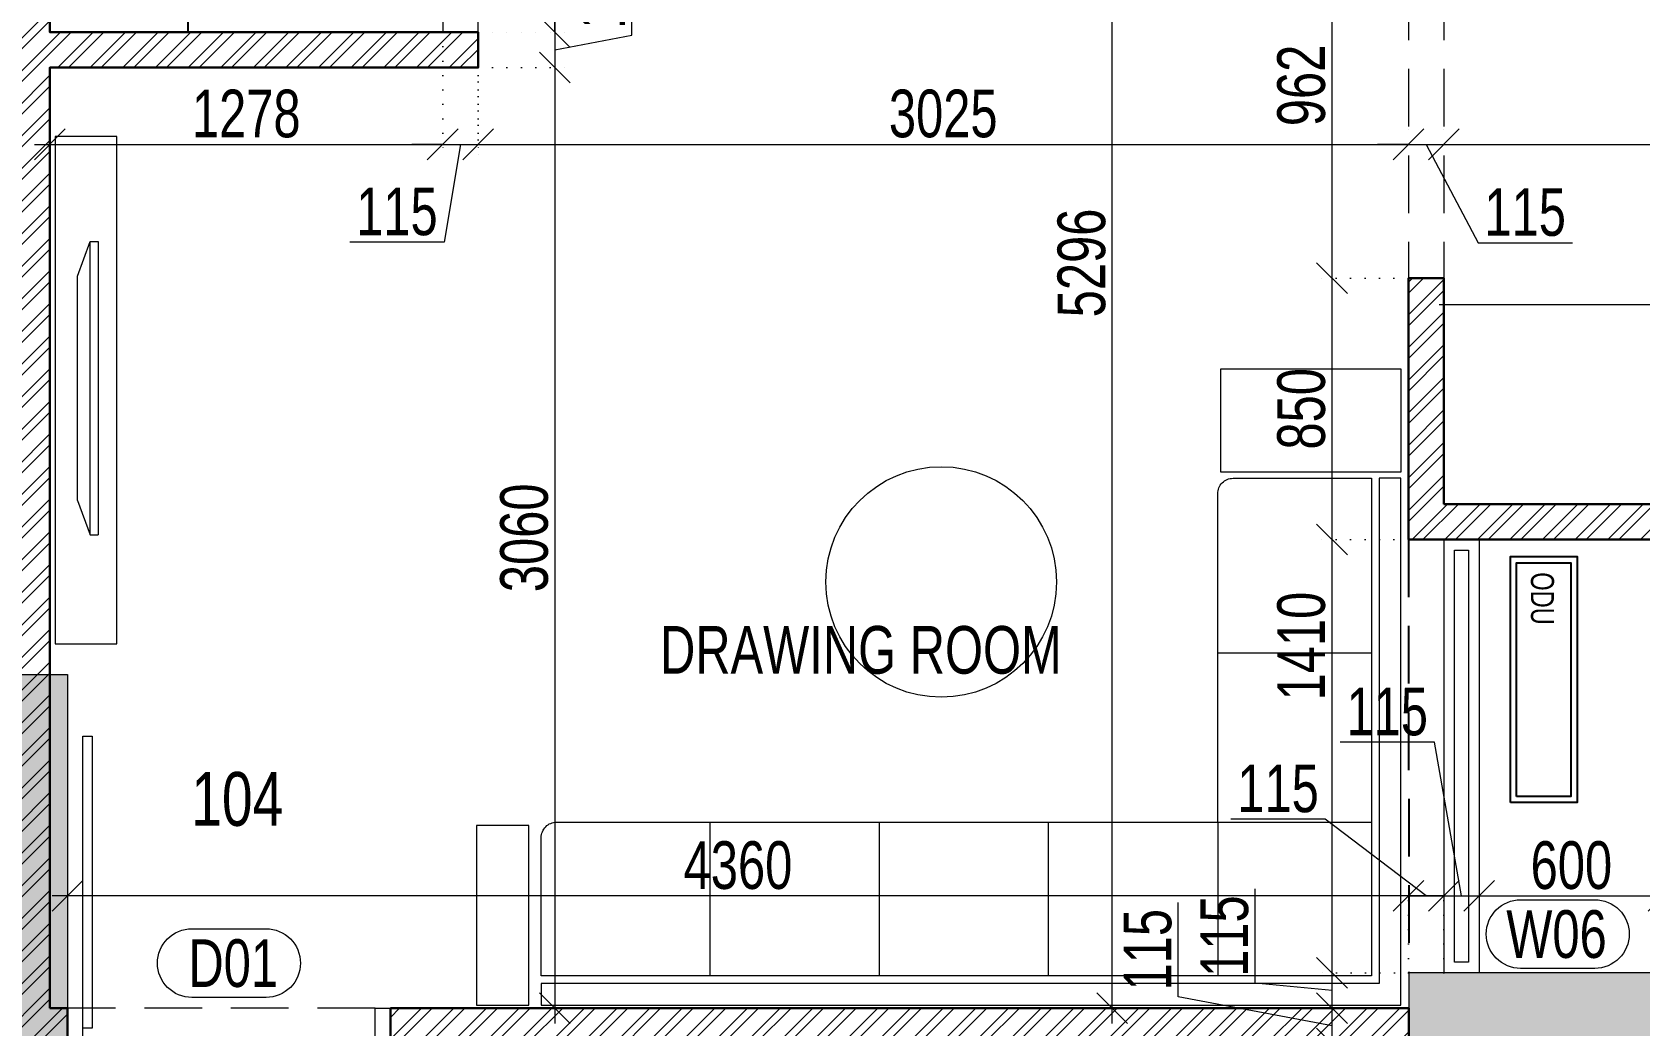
# Model space of a CAD drawing. Header units: inches. Extents: x 785882 to 928568, y 496782 to 576896.
# Drawn here: x 836673 to 841901, y 525198 to 528431 of the extents above; entities that cross this region are included whole.
import ezdxf
from ezdxf.enums import TextEntityAlignment as Align

# ---------------------------------------------------------------- set-up
doc = ezdxf.new("R2010")
doc.units = ezdxf.units.IN
doc.header["$LTSCALE"] = 750
doc.header["$MEASUREMENT"] = 0
doc.linetypes.add('DOT', pattern=[0.25, 0, -0.25])
doc.linetypes.add('HIDDEN', pattern=[0.375, 0.25, -0.125])
for name, color, linetype in [('a-Text-Room-HM', 7, 'Continuous'), ('ELE-02-MSA', 4, 'Continuous'), ('P.FIXTURE', 7, 'Continuous'), ('R.C.C HATCH-MSA', 250, 'Continuous')]:
    doc.layers.add(name, color=color, linetype=linetype)
for name, color, linetype, lineweight in [('COLUMN', 5, 'Continuous', 13), ('DIMENSION WORKING-MSA', 222, 'Continuous', 13), ('DOOR NO-MSA', 4, 'Continuous', 9), ('DOOR-MSA', 50, 'Continuous', 13), ('ELE-01-MSA', 7, 'Continuous', 30), ('FURNITURE-MSA', 251, 'Continuous', 5), ('TEXT DETAIL-MSA', 212, 'Continuous', 13), ('TEXT ROOM NAME-MSA', 210, 'Continuous', 13), ('WALL HATCH-MSA', 251, 'Continuous', 9), ('WALL-MSA', 32, 'Continuous', 30), ('WINDOE NO-MAS', 4, 'Continuous', 9), ('WINDOW-MSA', 50, 'Continuous', 13)]:
    doc.layers.add(name, color=color, linetype=linetype, lineweight=lineweight)
doc.styles.add('AR', font='swisscl.ttf')
doc.styles.add('Arial Narrow', font='swisscl.ttf', dxfattribs={"height": 150})
doc.styles.add('Arial-Reg', font='swisscl.ttf', dxfattribs={"height": 155})
doc.styles.add('Arial-Reg+0.8Sc', font='swisscl.ttf')
doc.styles.add('MtXpl_Swis721_LtCn_B', font='swisscl.ttf')
doc.dimstyles.new('WORKING DIM', dxfattribs={"dimtxt": 155, "dimasz": 100, "dimexe": 50, "dimexo": 0, "dimgap": 20, "dimtad": 1, "dimdec": 0, "dimzin": 0, "dimdsep": 46, "dimtxsty": 'AR', "dimblk": 'OBLIQUE', "dimcen": 0.09, "dimdle": 50, "dimclrd": 256, "dimclre": 250, "dimclrt": 256, "dimadec": 0, "dimazin": 0, "dimtfac": 1, "dimtdec": 0, "dimtofl": 0, "dimtmove": 1, "dimatfit": 0, "dimfxl": 1, "dimtolj": 1, "dimtzin": 0, "dimlwd": -1, "dimlwe": -1, "dimarcsym": 0})

# ---------------------------------------------------------------- blocks, each defined once
blk = doc.blocks.new('BLOCK-G & H TYPICAL COLOUMN')
at = {"layer": 'R.C.C HATCH-MSA'}
h = blk.add_hatch(color=256, dxfattribs=at)
h.dxf.hatch_style = 1
h.paths.add_polyline_path([(172697.62, -104207.75), (172688.57, -104207.75), (172688.57, -104255), (172697.62, -104255)])
h.paths.add_polyline_path([(172327.12, -104207.75), (172336.18, -104207.75), (172336.18, -104255), (172327.12, -104255)])
h.paths.add_polyline_path([(172819.88, -104207.75), (172819.88, -104216.81), (172867.12, -104216.81), (172867.12, -104207.75)])
h.paths.add_polyline_path([(172204.87, -104207.75), (172204.87, -104216.81), (172157.62, -104216.81), (172157.62, -104207.75)])
h.paths.add_polyline_path([(172561.18, -104240.06), (172552.12, -104240.06), (172552.12, -104287.31), (172561.18, -104287.31)])
h.paths.add_polyline_path([(172463.57, -104240.06), (172472.62, -104240.06), (172472.62, -104287.31), (172463.57, -104287.31)])
h.paths.add_polyline_path([(172177.87, -104422.2), (172177.87, -104431.25), (172130.62, -104431.25), (172130.62, -104422.2)])
h.paths.add_polyline_path([(172894.12, -104422.2), (172894.12, -104431.25), (172846.88, -104431.25), (172846.88, -104422.2)])
h.paths.add_polyline_path([(172336.12, -104486.75), (172336.12, -104495.81), (172288.87, -104495.81), (172288.87, -104486.75)])
h.paths.add_polyline_path([(172202.62, -104543.75), (172202.62, -104552.81), (172155.37, -104552.81), (172155.37, -104543.75)])
h.paths.add_polyline_path([(172822.13, -104543.75), (172822.13, -104552.81), (172869.37, -104552.81), (172869.37, -104543.75)])
h.paths.add_polyline_path([(172516.9, -104495.81), (172507.85, -104495.81), (172507.85, -104448.56), (172516.9, -104448.56)])
h.paths.add_polyline_path([(172697.62, -104104.25), (172688.57, -104104.25), (172688.57, -104057.01), (172697.62, -104057.01)])
h.paths.add_polyline_path([(172327.12, -104104.25), (172336.18, -104104.25), (172336.18, -104057.01), (172327.12, -104057.01)])
h.paths.add_polyline_path([(172819.88, -104104.25), (172819.88, -104095.2), (172867.12, -104095.2), (172867.12, -104104.25)])
h.paths.add_polyline_path([(172204.87, -104104.25), (172204.87, -104095.2), (172157.62, -104095.2), (172157.62, -104104.25)])
h.paths.add_polyline_path([(172561.18, -104071.94), (172552.12, -104071.94), (172552.12, -104024.7), (172561.18, -104024.7)])
h.paths.add_polyline_path([(172463.57, -104071.94), (172472.62, -104071.94), (172472.62, -104024.7), (172463.57, -104024.7)])
h.paths.add_polyline_path([(172177.87, -103889.81), (172177.87, -103880.75), (172130.62, -103880.75), (172130.62, -103889.81)])
h.paths.add_polyline_path([(172894.12, -103889.81), (172894.12, -103880.75), (172846.88, -103880.75), (172846.88, -103889.81)])
h.paths.add_polyline_path([(172336.12, -103825.25), (172336.12, -103816.2), (172288.87, -103816.2), (172288.87, -103825.25)])
h.paths.add_polyline_path([(172202.62, -103768.25), (172202.62, -103759.2), (172155.37, -103759.2), (172155.37, -103768.25)])
h.paths.add_polyline_path([(172822.13, -103768.25), (172822.13, -103759.2), (172869.37, -103759.2), (172869.37, -103768.25)])
h.paths.add_polyline_path([(172516.9, -103816.2), (172507.85, -103816.2), (172507.85, -103863.44), (172516.9, -103863.44)])
h.paths.add_polyline_path([(172548.37, -103699.31), (172548.37, -103690.25), (172595.62, -103690.25), (172595.62, -103699.31)])
h.paths.add_polyline_path([(172476.37, -103699.31), (172476.37, -103690.25), (172429.13, -103690.25), (172429.13, -103699.31)])
h.paths.add_polyline_path([(172726.82, -103612.31), (172726.82, -103603.25), (172774.06, -103603.25), (172774.06, -103612.31)])
h.paths.add_polyline_path([(172297.93, -103612.31), (172297.93, -103603.25), (172250.69, -103603.25), (172250.69, -103612.31)])
h.paths.add_polyline_path([(172920.37, -103523.81), (172920.37, -103514.75), (172857.56, -103514.75), (172857.56, -103523.81)])
h.paths.add_polyline_path([(172104.37, -103523.81), (172104.37, -103514.75), (172167.19, -103514.75), (172167.19, -103523.81)])
h.paths.add_polyline_path([(172476.37, -103492.94), (172467.32, -103492.94), (172467.32, -103445.7), (172476.37, -103445.7)])
h.paths.add_polyline_path([(172548.37, -103492.94), (172557.43, -103492.94), (172557.43, -103445.7), (172548.37, -103445.7)])
h.paths.add_polyline_path([(172663.43, -103454.75), (172759.5, -103454.75), (172759.5, -103349.7), (172663.43, -103349.7), (172663.43, -103358.75), (172750.44, -103358.75), (172750.44, -103445.7), (172663.43, -103445.7)])
h.paths.add_polyline_path([(172361.32, -103454.75), (172265.25, -103454.75), (172265.25, -103349.7), (172361.32, -103349.7), (172361.32, -103358.75), (172274.31, -103358.75), (172274.31, -103445.7), (172361.32, -103445.7)])
h.paths.add_polyline_path([(172428.37, -103358.75), (172419.32, -103358.75), (172419.32, -103311.51), (172428.37, -103311.51)])
h.paths.add_polyline_path([(172428.37, -103132.74), (172419.32, -103132.74), (172419.32, -103179.99), (172428.37, -103179.99)])
h.paths.add_polyline_path([(172151.62, -103286.75), (172151.62, -103277.7), (172104.37, -103277.7), (172104.37, -103286.75)])
h.paths.add_polyline_path([(172245.43, -103162.74), (172245.43, -103153.68), (172198.19, -103153.68), (172198.19, -103162.74)])
h.paths.add_polyline_path([(172428.37, -103021.25), (172419.32, -103021.25), (172419.32, -103068.5), (172428.37, -103068.5)])
h.paths.add_polyline_path([(172245.43, -102997.25), (172236.37, -102997.25), (172236.37, -103044.5), (172245.43, -103044.5)])
h.paths.add_polyline_path([(172104.37, -102997.25), (172104.37, -103006.31), (172151.62, -103006.31), (172151.62, -102997.25)])
h.paths.add_polyline_path([(172596.37, -103358.75), (172605.43, -103358.75), (172605.43, -103311.51), (172596.37, -103311.51)])
h.paths.add_polyline_path([(172596.37, -103132.74), (172605.43, -103132.74), (172605.43, -103179.99), (172596.37, -103179.99)])
h.paths.add_polyline_path([(172873.13, -103286.75), (172873.13, -103277.7), (172920.37, -103277.7), (172920.37, -103286.75)])
h.paths.add_polyline_path([(172779.32, -103162.74), (172779.32, -103153.68), (172826.56, -103153.68), (172826.56, -103162.74)])
h.paths.add_polyline_path([(172596.37, -103021.25), (172605.43, -103021.25), (172605.43, -103068.5), (172596.37, -103068.5)])
h.paths.add_polyline_path([(172779.32, -102997.25), (172788.37, -102997.25), (172788.37, -103044.5), (172779.32, -103044.5)])
h.paths.add_polyline_path([(172920.37, -102997.25), (172920.37, -103006.31), (172873.13, -103006.31), (172873.13, -102997.25)])
h.paths.add_polyline_path([(172548.37, -104612.7), (172548.37, -104621.75), (172595.62, -104621.75), (172595.62, -104612.7)])
h.paths.add_polyline_path([(172476.37, -104612.7), (172476.37, -104621.75), (172429.13, -104621.75), (172429.13, -104612.7)])
h.paths.add_polyline_path([(172297.93, -104699.7), (172297.93, -104708.75), (172250.69, -104708.75), (172250.69, -104699.7)])
h.paths.add_polyline_path([(172104.37, -104788.2), (172104.37, -104797.25), (172167.19, -104797.25), (172167.19, -104788.2)])
h.paths.add_polyline_path([(172726.82, -104699.7), (172726.82, -104708.75), (172774.06, -104708.75), (172774.06, -104699.7)])
h.paths.add_polyline_path([(172920.37, -104788.2), (172920.37, -104797.25), (172857.56, -104797.25), (172857.56, -104788.2)])
h.paths.add_polyline_path([(172476.37, -104819.06), (172467.32, -104819.06), (172467.32, -104866.31), (172476.37, -104866.31)])
h.paths.add_polyline_path([(172548.37, -104819.06), (172557.43, -104819.06), (172557.43, -104866.31), (172548.37, -104866.31)])
h.paths.add_polyline_path([(172663.43, -104857.25), (172759.5, -104857.25), (172759.5, -104962.31), (172663.43, -104962.31), (172663.43, -104953.25), (172750.44, -104953.25), (172750.44, -104866.31), (172663.43, -104866.31)])
h.paths.add_polyline_path([(172361.32, -104857.25), (172265.25, -104857.25), (172265.25, -104962.31), (172361.32, -104962.31), (172361.32, -104953.25), (172274.31, -104953.25), (172274.31, -104866.31), (172361.32, -104866.31)])
h.paths.add_polyline_path([(172428.37, -104953.25), (172419.32, -104953.25), (172419.32, -105000.5), (172428.37, -105000.5)])
h.paths.add_polyline_path([(172428.37, -105178.31), (172419.32, -105178.31), (172419.32, -105131.06), (172428.37, -105131.06)])
h.paths.add_polyline_path([(172151.62, -105025.25), (172151.62, -105034.31), (172104.37, -105034.31), (172104.37, -105025.25)])
h.paths.add_polyline_path([(172245.43, -105072.5), (172236.37, -105072.5), (172236.37, -105025.25), (172245.43, -105025.25)])
h.paths.add_polyline_path([(172428.37, -105290.75), (172419.32, -105290.75), (172419.32, -105243.51), (172428.37, -105243.51)])
h.paths.add_polyline_path([(172245.43, -105314.75), (172236.37, -105314.75), (172236.37, -105267.51), (172245.43, -105267.51)])
h.paths.add_polyline_path([(172104.37, -105277.35), (172113.43, -105277.35), (172113.43, -105314.75), (172104.37, -105314.75)])
h.paths.add_polyline_path([(172596.37, -104953.25), (172605.43, -104953.25), (172605.43, -105000.5), (172596.37, -105000.5)])
h.paths.add_polyline_path([(172596.37, -105178.31), (172605.43, -105178.31), (172605.43, -105131.06), (172596.37, -105131.06)])
h.paths.add_polyline_path([(172873.13, -105025.25), (172873.13, -105034.31), (172920.37, -105034.31), (172920.37, -105025.25)])
h.paths.add_polyline_path([(172788.37, -105025.25), (172779.32, -105025.25), (172779.32, -105072.5), (172788.37, -105072.5)])
h.paths.add_polyline_path([(172596.37, -105290.75), (172605.43, -105290.75), (172605.43, -105243.51), (172596.37, -105243.51)])
h.paths.add_polyline_path([(172779.32, -105314.75), (172788.37, -105314.75), (172788.37, -105267.51), (172779.32, -105267.51)])
h.paths.add_polyline_path([(172911.32, -105314.75), (172920.37, -105314.75), (172920.37, -105277.35), (172911.32, -105277.35)])
h.paths.add_polyline_path([(172688.63, -104486.75), (172688.63, -104495.81), (172735.87, -104495.81), (172735.87, -104486.75)])
h.paths.add_polyline_path([(172688.63, -103825.25), (172688.63, -103816.2), (172735.87, -103816.2), (172735.87, -103825.25)])
at = {"layer": 'COLUMN'}
for points in [[(172516.9, -104495.81), (172507.85, -104495.81), (172507.85, -104448.56), (172516.9, -104448.56)], [(172688.63, -104486.75), (172688.63, -104495.81), (172735.87, -104495.81), (172735.87, -104486.75)]]:
    blk.add_lwpolyline(points, close=True, dxfattribs=at)
blk = doc.blocks.new('G$C7997B730')
at = {"layer": 'FURNITURE-MSA'}
for p, q in [((36, 1324.9, 0), (0, 1324.9, 0)), ((0, 1324.9, 0), (0, 0, 0)), ((36, 1324.9, 0), (0, 1324.9, 0)), ((92.7, 1168.8, 0), (36, 1324.9, 0)), ((36, 0, 0), (36, 1324.9, 0)), ((92.7, 1168.8, 0), (36, 1324.9, 0)), ((92.7, 156.1, 0), (92.7, 1168.8, 0)), ((92.7, 156.1, 0), (36, 0, 0)), ((36, 0, 0), (0, 0, 0))]:
    blk.add_line(p, q, dxfattribs=at)
blk = doc.blocks.new('A$Ca69f7aba')
at = {"layer": 'WINDOW-MSA', "ltscale": 5000}
for points in [[(-750, 0), (-700, 0), (-700, -115), (-750, -115)], [(0, 0), (-50, 0), (-50, -115), (0, -115)], [(-50, -50), (-50, -700), (-80, -700), (-80, -50)]]:
    blk.add_lwpolyline(points, close=True, dxfattribs=at)
at = {"layer": 'WINDOW-MSA', "linetype": 'HIDDEN'}
blk.add_lwpolyline([(-50, 0), (-700, 0)], dxfattribs=at)
at = {"layer": 'WINDOW-MSA', "linetype": 'HIDDEN', "elevation": 0}
blk.add_lwpolyline([(-50, -115), (-700, -115)], dxfattribs=at)
blk = doc.blocks.new('A$C0454f6c0')
at = {"layer": 'WINDOW-MSA', "ltscale": 5000}
for points in [[(0, 1050), (0, 1000), (-115, 1000), (-115, 1050)], [(0, 0), (0, 50), (-115, 50), (-115, 0)]]:
    blk.add_lwpolyline(points, close=True, dxfattribs=at)
at = {"layer": 'WINDOW-MSA', "linetype": 'HIDDEN', "elevation": 0}
blk.add_lwpolyline([(-115, 1000), (-115, 50)], dxfattribs=at)
at = {"layer": 'WINDOW-MSA', "linetype": 'HIDDEN'}
blk.add_lwpolyline([(0, 50), (0, 1000)], dxfattribs=at)
at = {"layer": 'WINDOW-MSA', "ltscale": 5000, "elevation": 0}
blk.add_lwpolyline([(-50, 50), (-1000, 50), (-1000, 80), (-50, 80)], close=True, dxfattribs=at)
blk = doc.blocks.new('A$Cbea8c011')
at = {"layer": 'ELE-02-MSA', "elevation": 0}
for points in [[(400, -108.3), (-400, -108.3), (-400, 108.3), (400, 108.3)], [(380, -88.3), (-380, -88.3), (-380, 88.3), (380, 88.3)]]:
    blk.add_lwpolyline(points, close=True, dxfattribs=at)
at = {"layer": 'TEXT DETAIL-MSA', "style": 'Arial Narrow'}
blk.add_text('ODU', height=75, dxfattribs=at).set_placement((-349.2, -41.5, 0))
blk = doc.blocks.new('Win-Tag-03')
blk.add_lwpolyline([(-130, 120), (130, 120, -0.414214), (250, 0), (250, 0, -0.414214), (130, -120), (-130, -120, -0.414214), (-250, 0), (-250, 0, -0.414214)], format="xyb", close=True)
blk = doc.blocks.new('_Oblique')
at = {"color": 0, "linetype": 'ByBlock', "lineweight": -2}
blk.add_line((-0.5, -0.5), (0.5, 0.5), dxfattribs=at)
blk = doc.blocks.new('*D809')
at = {"layer": 'Defpoints', "color": 0, "ltscale": 0.25, "transparency": 16777216}
for p in [(840899.6, 525255.7), (840899.6, 525255.7), (840899.6, 525140.7)]:
    blk.add_point(p, dxfattribs=at)
at = {"layer": 'DIMENSION WORKING-MSA', "ltscale": 0.25, "transparency": 16777216}
for p, q in [((840399.6, 525292.3), (840399.6, 525599.2)), ((840899.6, 525255.7), (840899.6, 525355.7)), ((840899.6, 525198.2), (840399.6, 525292.3)), ((840899.6, 525140.7), (840899.6, 525255.7)), ((840899.6, 525140.7), (840899.6, 525040.7))]:
    blk.add_line(p, q, dxfattribs=at)
at = {"layer": 'DIMENSION WORKING-MSA', "color": 250, "linetype": 'DOT', "ltscale": 0.25, "transparency": 16777216}
for p, q in [((840899.6, 525255.7), (840949.6, 525255.7)), ((840899.6, 525140.7), (840949.6, 525140.7))]:
    blk.add_line(p, q, dxfattribs=at)
at = {"layer": 'DIMENSION WORKING-MSA', "ltscale": 0.25, "transparency": 16777216, "xscale": 100, "yscale": 100, "zscale": 100}
for p, rotation in [((840899.6, 525255.7), 270), ((840899.6, 525140.7), 90)]:
    blk.add_blockref('_Oblique', p, dxfattribs=dict(at, rotation=rotation))
at = {"layer": 'DIMENSION WORKING-MSA', "ltscale": 0.25, "transparency": 16777216, "insert": (840300.5, 525445.8), "char_height": 155, "attachment_point": 5, "rotation": 90, "style": 'AR'}
blk.add_mtext('\\A1;115', dxfattribs=at)
blk = doc.blocks.new('*D810')
at = {"layer": 'Defpoints', "color": 0, "ltscale": 0.25, "transparency": 16777216}
for p in [(840899.6, 525370.7), (841149.6, 525370.7), (840899.6, 525255.7)]:
    blk.add_point(p, dxfattribs=at)
at = {"layer": 'DIMENSION WORKING-MSA', "ltscale": 0.25, "transparency": 16777216}
for p, q in [((840649.6, 525336.6), (840649.6, 525643.4)), ((840899.6, 525205.7), (840899.6, 525420.7)), ((840899.6, 525313.2), (840649.6, 525336.6))]:
    blk.add_line(p, q, dxfattribs=at)
at = {"layer": 'DIMENSION WORKING-MSA', "color": 250, "linetype": 'DOT', "ltscale": 0.25, "transparency": 16777216}
for p, q in [((841149.6, 525370.7), (840849.6, 525370.7)), ((840899.6, 525255.7), (840849.6, 525255.7))]:
    blk.add_line(p, q, dxfattribs=at)
at = {"layer": 'DIMENSION WORKING-MSA', "ltscale": 0.25, "transparency": 16777216, "xscale": 100, "yscale": 100, "zscale": 100}
for p, rotation in [((840899.6, 525370.7), 90), ((840899.6, 525255.7), 270)]:
    blk.add_blockref('_Oblique', p, dxfattribs=dict(at, rotation=rotation))
at = {"layer": 'DIMENSION WORKING-MSA', "ltscale": 0.25, "transparency": 16777216, "insert": (840550.5, 525490), "char_height": 155, "attachment_point": 5, "rotation": 90, "style": 'AR'}
blk.add_mtext('\\A1;115', dxfattribs=at)
blk = doc.blocks.new('*D811')
at = {"layer": 'Defpoints', "color": 0, "ltscale": 0.25, "transparency": 16777216}
for p in [(840899.6, 526780.4), (841148, 526780.4), (841149.6, 525370.7)]:
    blk.add_point(p, dxfattribs=at)
at = {"layer": 'DIMENSION WORKING-MSA', "ltscale": 0.25, "transparency": 16777216}
blk.add_line((840899.6, 525320.7), (840899.6, 526830.4), dxfattribs=at)
at = {"layer": 'DIMENSION WORKING-MSA', "color": 250, "linetype": 'DOT', "ltscale": 0.25, "transparency": 16777216}
for p, q in [((841148, 526780.4), (840849.6, 526780.4)), ((841149.6, 525370.7), (840849.6, 525370.7))]:
    blk.add_line(p, q, dxfattribs=at)
at = {"layer": 'DIMENSION WORKING-MSA', "ltscale": 0.25, "transparency": 16777216, "xscale": 100, "yscale": 100, "zscale": 100}
for p, rotation in [((840899.6, 526780.4), 90), ((840899.6, 525370.7), 270)]:
    blk.add_blockref('_Oblique', p, dxfattribs=dict(at, rotation=rotation))
at = {"layer": 'DIMENSION WORKING-MSA', "ltscale": 0.25, "transparency": 16777216, "insert": (840800.2, 526433.5), "char_height": 155, "attachment_point": 5, "rotation": 90, "style": 'AR'}
blk.add_mtext('\\A1;1410', dxfattribs=at)
blk = doc.blocks.new('*D812')
at = {"layer": 'Defpoints', "color": 0, "ltscale": 0.25, "transparency": 16777216}
for p in [(840899.6, 527630.4), (841148, 527630.4), (841148, 526780.4)]:
    blk.add_point(p, dxfattribs=at)
at = {"layer": 'DIMENSION WORKING-MSA', "ltscale": 0.25, "transparency": 16777216}
blk.add_line((840899.6, 526730.4), (840899.6, 527680.4), dxfattribs=at)
at = {"layer": 'DIMENSION WORKING-MSA', "color": 250, "linetype": 'DOT', "ltscale": 0.25, "transparency": 16777216}
for p, q in [((841148, 527630.4), (840849.6, 527630.4)), ((841148, 526780.4), (840849.6, 526780.4))]:
    blk.add_line(p, q, dxfattribs=at)
at = {"layer": 'DIMENSION WORKING-MSA', "ltscale": 0.25, "transparency": 16777216, "xscale": 100, "yscale": 100, "zscale": 100}
for p, rotation in [((840899.6, 527630.4), 90), ((840899.6, 526780.4), 270)]:
    blk.add_blockref('_Oblique', p, dxfattribs=dict(at, rotation=rotation))
at = {"layer": 'DIMENSION WORKING-MSA', "ltscale": 0.25, "transparency": 16777216, "insert": (840800.2, 527205.4), "char_height": 155, "attachment_point": 5, "rotation": 90, "style": 'AR'}
blk.add_mtext('\\A1;850', dxfattribs=at)
blk = doc.blocks.new('*D813')
at = {"layer": 'Defpoints', "color": 0, "ltscale": 0.25, "transparency": 16777216}
for p in [(840899.6, 528592.3), (841148, 528592.3), (841148, 527630.4)]:
    blk.add_point(p, dxfattribs=at)
at = {"layer": 'DIMENSION WORKING-MSA', "ltscale": 0.25, "transparency": 16777216}
blk.add_line((840899.6, 527580.4), (840899.6, 528642.3), dxfattribs=at)
at = {"layer": 'DIMENSION WORKING-MSA', "color": 250, "linetype": 'DOT', "ltscale": 0.25, "transparency": 16777216}
for p, q in [((841148, 528592.3), (840849.6, 528592.3)), ((841148, 527630.4), (840849.6, 527630.4))]:
    blk.add_line(p, q, dxfattribs=at)
at = {"layer": 'DIMENSION WORKING-MSA', "ltscale": 0.25, "transparency": 16777216, "xscale": 100, "yscale": 100, "zscale": 100}
for p, rotation in [((840899.6, 528592.3), 90), ((840899.6, 527630.4), 270)]:
    blk.add_blockref('_Oblique', p, dxfattribs=dict(at, rotation=rotation))
at = {"layer": 'DIMENSION WORKING-MSA', "ltscale": 0.25, "transparency": 16777216, "insert": (840800.2, 528257.3), "char_height": 155, "attachment_point": 5, "rotation": 90, "style": 'AR'}
blk.add_mtext('\\A1;962', dxfattribs=at)
blk = doc.blocks.new('*D855')
at = {"layer": 'Defpoints', "color": 0, "ltscale": 0.25, "transparency": 16777216}
for p in [(838007.7, 528430.7, 0), (836730.2, 528315.7), (838007.7, 528065.7)]:
    blk.add_point(p, dxfattribs=at)
at = {"layer": 'DIMENSION WORKING-MSA', "color": 250, "linetype": 'DOT', "ltscale": 0.25, "transparency": 16777216}
for p, q in [((838007.7, 528430.7), (838007.7, 528015.7)), ((836730.2, 528315.7), (836730.2, 528015.7))]:
    blk.add_line(p, q, dxfattribs=at)
at = {"layer": 'DIMENSION WORKING-MSA', "ltscale": 0.25, "transparency": 16777216}
blk.add_line((836680.2, 528065.7), (838057.7, 528065.7), dxfattribs=at)
at = {"layer": 'DIMENSION WORKING-MSA', "ltscale": 0.25, "transparency": 16777216, "xscale": 100, "yscale": 100, "zscale": 100, "rotation": 180}
blk.add_blockref('_Oblique', (836730.2, 528065.7), dxfattribs=at)
at = {"layer": 'DIMENSION WORKING-MSA', "ltscale": 0.25, "transparency": 16777216, "xscale": 100, "yscale": 100, "zscale": 100}
blk.add_blockref('_Oblique', (838007.7, 528065.7), dxfattribs=at)
at = {"layer": 'DIMENSION WORKING-MSA', "ltscale": 0.25, "transparency": 16777216, "insert": (837368.9, 528165), "char_height": 155, "attachment_point": 5, "style": 'AR'}
blk.add_mtext('\\A1;1278', dxfattribs=at)
blk = doc.blocks.new('*D856')
at = {"layer": 'Defpoints', "color": 0, "ltscale": 0.25, "transparency": 16777216}
for p in [(838122.7, 528315.7), (841148, 528065.7), (841148, 528065.7)]:
    blk.add_point(p, dxfattribs=at)
at = {"layer": 'DIMENSION WORKING-MSA', "color": 250, "linetype": 'DOT', "ltscale": 0.25, "transparency": 16777216}
for p, q in [((838122.7, 528315.7), (838122.7, 528015.7)), ((841148, 528065.7), (841148, 528115.7))]:
    blk.add_line(p, q, dxfattribs=at)
at = {"layer": 'DIMENSION WORKING-MSA', "ltscale": 0.25, "transparency": 16777216}
blk.add_line((838072.7, 528065.7), (841198, 528065.7), dxfattribs=at)
at = {"layer": 'DIMENSION WORKING-MSA', "ltscale": 0.25, "transparency": 16777216, "xscale": 100, "yscale": 100, "zscale": 100, "rotation": 180}
blk.add_blockref('_Oblique', (838122.7, 528065.7), dxfattribs=at)
at = {"layer": 'DIMENSION WORKING-MSA', "ltscale": 0.25, "transparency": 16777216, "xscale": 100, "yscale": 100, "zscale": 100}
blk.add_blockref('_Oblique', (841148, 528065.7), dxfattribs=at)
at = {"layer": 'DIMENSION WORKING-MSA', "ltscale": 0.25, "transparency": 16777216, "insert": (839635.4, 528165.1), "char_height": 155, "attachment_point": 5, "style": 'AR'}
blk.add_mtext('\\A1;3025', dxfattribs=at)
blk = doc.blocks.new('*D857')
at = {"layer": 'Defpoints', "color": 0, "ltscale": 0.25, "transparency": 16777216}
for p in [(841148, 528065.7), (841263, 528065.7), (841263, 528065.7)]:
    blk.add_point(p, dxfattribs=at)
at = {"layer": 'DIMENSION WORKING-MSA', "color": 250, "linetype": 'DOT', "ltscale": 0.25, "transparency": 16777216}
for p, q in [((841148, 528065.7), (841148, 528115.7)), ((841263, 528065.7), (841263, 528115.7))]:
    blk.add_line(p, q, dxfattribs=at)
at = {"layer": 'DIMENSION WORKING-MSA', "ltscale": 0.25, "transparency": 16777216}
for p, q in [((841148, 528065.7), (841048, 528065.7)), ((841148, 528065.7), (841263, 528065.7)), ((841205.5, 528065.7), (841374.4, 527745.4)), ((841263, 528065.7), (841363, 528065.7)), ((841374.4, 527745.4), (841681.2, 527745.4))]:
    blk.add_line(p, q, dxfattribs=at)
at = {"layer": 'DIMENSION WORKING-MSA', "ltscale": 0.25, "transparency": 16777216, "xscale": 100, "yscale": 100, "zscale": 100}
blk.add_blockref('_Oblique', (841148, 528065.7), dxfattribs=at)
at = {"layer": 'DIMENSION WORKING-MSA', "ltscale": 0.25, "transparency": 16777216, "xscale": 100, "yscale": 100, "zscale": 100, "rotation": 180}
blk.add_blockref('_Oblique', (841263, 528065.7), dxfattribs=at)
at = {"layer": 'DIMENSION WORKING-MSA', "ltscale": 0.25, "transparency": 16777216, "insert": (841527.8, 527844.5), "char_height": 155, "attachment_point": 5, "style": 'AR'}
blk.add_mtext('\\A1;115', dxfattribs=at)
blk = doc.blocks.new('*D858')
at = {"layer": 'Defpoints', "color": 0, "ltscale": 0.25, "transparency": 16777216}
for p in [(844601.5, 528418.7), (841263, 528065.7), (844601.5, 528065.7)]:
    blk.add_point(p, dxfattribs=at)
at = {"layer": 'DIMENSION WORKING-MSA', "color": 250, "linetype": 'DOT', "ltscale": 0.25, "transparency": 16777216}
for p, q in [((844601.5, 528418.7), (844601.5, 528015.7)), ((841263, 528065.7), (841263, 528115.7))]:
    blk.add_line(p, q, dxfattribs=at)
at = {"layer": 'DIMENSION WORKING-MSA', "ltscale": 0.25, "transparency": 16777216}
blk.add_line((841213, 528065.7), (844651.5, 528065.7), dxfattribs=at)
at = {"layer": 'DIMENSION WORKING-MSA', "ltscale": 0.25, "transparency": 16777216, "xscale": 100, "yscale": 100, "zscale": 100, "rotation": 180}
blk.add_blockref('_Oblique', (841263, 528065.7), dxfattribs=at)
at = {"layer": 'DIMENSION WORKING-MSA', "ltscale": 0.25, "transparency": 16777216, "xscale": 100, "yscale": 100, "zscale": 100}
blk.add_blockref('_Oblique', (844601.5, 528065.7), dxfattribs=at)
at = {"layer": 'DIMENSION WORKING-MSA', "ltscale": 0.25, "transparency": 16777216, "insert": (843207.2, 528165), "char_height": 155, "attachment_point": 5, "style": 'AR'}
blk.add_mtext('\\A1;3339', dxfattribs=at)
blk = doc.blocks.new('*D875')
at = {"layer": 'Defpoints', "color": 0, "ltscale": 0.25, "transparency": 16777216}
for p in [(838007.7, 528430.7, 0), (838122.7, 528430.7, 0), (838122.7, 528065.7)]:
    blk.add_point(p, dxfattribs=at)
at = {"layer": 'DIMENSION WORKING-MSA', "color": 250, "linetype": 'DOT', "ltscale": 0.25, "transparency": 16777216}
for p, q in [((838007.7, 528430.7), (838007.7, 528015.7)), ((838122.7, 528430.7), (838122.7, 528015.7))]:
    blk.add_line(p, q, dxfattribs=at)
at = {"layer": 'DIMENSION WORKING-MSA', "ltscale": 0.25, "transparency": 16777216}
for p, q in [((838007.7, 528065.7), (837907.7, 528065.7)), ((838007.7, 528065.7), (838122.7, 528065.7)), ((838065.2, 528065.7), (838012.3, 527747.5)), ((838122.7, 528065.7), (838222.7, 528065.7)), ((838012.3, 527747.5), (837705.4, 527747.5))]:
    blk.add_line(p, q, dxfattribs=at)
at = {"layer": 'DIMENSION WORKING-MSA', "ltscale": 0.25, "transparency": 16777216, "xscale": 100, "yscale": 100, "zscale": 100}
blk.add_blockref('_Oblique', (838007.7, 528065.7), dxfattribs=at)
at = {"layer": 'DIMENSION WORKING-MSA', "ltscale": 0.25, "transparency": 16777216, "xscale": 100, "yscale": 100, "zscale": 100, "rotation": 180}
blk.add_blockref('_Oblique', (838122.7, 528065.7), dxfattribs=at)
at = {"layer": 'DIMENSION WORKING-MSA', "ltscale": 0.25, "transparency": 16777216, "insert": (837858.9, 527846.6), "char_height": 155, "attachment_point": 5, "style": 'AR'}
blk.add_mtext('\\A1;115', dxfattribs=at)
blk = doc.blocks.new('*D885')
at = {"layer": 'Defpoints', "color": 0, "ltscale": 0.25, "transparency": 16777216}
for p in [(838122.7, 529180.7, 0), (838122.7, 528430.7), (838372.7, 528430.7)]:
    blk.add_point(p, dxfattribs=at)
at = {"layer": 'DIMENSION WORKING-MSA', "ltscale": 0.25, "transparency": 16777216}
blk.add_line((838372.7, 529230.7), (838372.7, 528380.7), dxfattribs=at)
at = {"layer": 'DIMENSION WORKING-MSA', "color": 250, "linetype": 'DOT', "ltscale": 0.25, "transparency": 16777216}
for p, q in [((838122.7, 529180.7), (838422.7, 529180.7)), ((838122.7, 528430.7), (838422.7, 528430.7))]:
    blk.add_line(p, q, dxfattribs=at)
at = {"layer": 'DIMENSION WORKING-MSA', "ltscale": 0.25, "transparency": 16777216, "xscale": 100, "yscale": 100, "zscale": 100}
for p, rotation in [((838372.7, 529180.7), 90), ((838372.7, 528430.7), 270)]:
    blk.add_blockref('_Oblique', p, dxfattribs=dict(at, rotation=rotation))
at = {"layer": 'DIMENSION WORKING-MSA', "ltscale": 0.25, "transparency": 16777216, "insert": (838273.3, 528805.7), "char_height": 155, "attachment_point": 5, "rotation": 90, "style": 'AR'}
blk.add_mtext('\\A1;750', dxfattribs=at)
blk = doc.blocks.new('*D886')
at = {"layer": 'Defpoints', "color": 0, "ltscale": 0.25, "transparency": 16777216}
for p in [(838122.7, 528430.7), (838122.7, 528315.7), (838372.7, 528315.7)]:
    blk.add_point(p, dxfattribs=at)
at = {"layer": 'DIMENSION WORKING-MSA', "ltscale": 0.25, "transparency": 16777216}
for p, q in [((838622.7, 528420.9), (838622.7, 528727.7)), ((838372.7, 528430.7), (838372.7, 528530.7)), ((838372.7, 528430.7), (838372.7, 528315.7)), ((838372.7, 528373.2), (838622.7, 528420.9)), ((838372.7, 528315.7), (838372.7, 528215.7))]:
    blk.add_line(p, q, dxfattribs=at)
at = {"layer": 'DIMENSION WORKING-MSA', "color": 250, "linetype": 'DOT', "ltscale": 0.25, "transparency": 16777216}
for p, q in [((838122.7, 528430.7), (838422.7, 528430.7)), ((838122.7, 528315.7), (838422.7, 528315.7))]:
    blk.add_line(p, q, dxfattribs=at)
at = {"layer": 'DIMENSION WORKING-MSA', "ltscale": 0.25, "transparency": 16777216, "xscale": 100, "yscale": 100, "zscale": 100}
for p, rotation in [((838372.7, 528430.7), 270), ((838372.7, 528315.7), 90)]:
    blk.add_blockref('_Oblique', p, dxfattribs=dict(at, rotation=rotation))
at = {"layer": 'DIMENSION WORKING-MSA', "ltscale": 0.25, "transparency": 16777216, "insert": (838523.6, 528574.3), "char_height": 155, "attachment_point": 5, "rotation": 90, "style": 'AR'}
blk.add_mtext('\\A1;115', dxfattribs=at)
blk = doc.blocks.new('*D888')
at = {"layer": 'Defpoints', "color": 0, "ltscale": 0.25, "transparency": 16777216}
for p in [(838122.7, 528315.7), (838372.7, 525255.7), (838372.7, 525255.7)]:
    blk.add_point(p, dxfattribs=at)
at = {"layer": 'DIMENSION WORKING-MSA', "ltscale": 0.25, "transparency": 16777216}
blk.add_line((838372.7, 528365.7), (838372.7, 525205.7), dxfattribs=at)
at = {"layer": 'DIMENSION WORKING-MSA', "color": 250, "linetype": 'DOT', "ltscale": 0.25, "transparency": 16777216}
for p, q in [((838122.7, 528315.7), (838422.7, 528315.7)), ((838372.7, 525255.7), (838422.7, 525255.7))]:
    blk.add_line(p, q, dxfattribs=at)
at = {"layer": 'DIMENSION WORKING-MSA', "ltscale": 0.25, "transparency": 16777216, "xscale": 100, "yscale": 100, "zscale": 100}
for p, rotation in [((838372.7, 528315.7), 90), ((838372.7, 525255.7), 270)]:
    blk.add_blockref('_Oblique', p, dxfattribs=dict(at, rotation=rotation))
at = {"layer": 'DIMENSION WORKING-MSA', "ltscale": 0.25, "transparency": 16777216, "insert": (838273.2, 526785.7), "char_height": 155, "attachment_point": 5, "rotation": 90, "style": 'AR'}
blk.add_mtext('\\A1;3060', dxfattribs=at)
blk = doc.blocks.new('*D930')
at = {"layer": 'Defpoints', "color": 0, "ltscale": 0.25, "transparency": 16777216}
for p in [(840185, 530551.6), (840185, 530551.6), (840185, 525255.7)]:
    blk.add_point(p, dxfattribs=at)
at = {"layer": 'DIMENSION WORKING-MSA', "ltscale": 0.25, "transparency": 16777216}
blk.add_line((840185, 525205.7), (840185, 530601.6), dxfattribs=at)
at = {"layer": 'DIMENSION WORKING-MSA', "color": 250, "linetype": 'DOT', "ltscale": 0.25, "transparency": 16777216}
for p, q in [((840185, 530551.6), (840235, 530551.6)), ((840185, 525255.7), (840235, 525255.7))]:
    blk.add_line(p, q, dxfattribs=at)
at = {"layer": 'DIMENSION WORKING-MSA', "ltscale": 0.25, "transparency": 16777216, "xscale": 100, "yscale": 100, "zscale": 100}
for p, rotation in [((840185, 530551.6), 90), ((840185, 525255.7), 270)]:
    blk.add_blockref('_Oblique', p, dxfattribs=dict(at, rotation=rotation))
at = {"layer": 'DIMENSION WORKING-MSA', "ltscale": 0.25, "transparency": 16777216, "insert": (840085.6, 527679.8), "char_height": 155, "attachment_point": 5, "rotation": 90, "style": 'AR'}
blk.add_mtext('\\A1;5296', dxfattribs=at)
blk = doc.blocks.new('*D948')
at = {"layer": 'Defpoints', "color": 0, "ltscale": 0.25, "transparency": 16777216}
for p in [(841263, 525620.7), (841378, 525620.7), (841378, 525620.7)]:
    blk.add_point(p, dxfattribs=at)
at = {"layer": 'DIMENSION WORKING-MSA', "ltscale": 0.25, "transparency": 16777216}
for p, q in [((841232.6, 526120.7), (840925.8, 526120.7)), ((841320.5, 525620.7), (841232.6, 526120.7)), ((841263, 525620.7), (841163, 525620.7)), ((841263, 525620.7), (841378, 525620.7)), ((841378, 525620.7), (841478, 525620.7))]:
    blk.add_line(p, q, dxfattribs=at)
at = {"layer": 'DIMENSION WORKING-MSA', "color": 250, "linetype": 'DOT', "ltscale": 0.25, "transparency": 16777216}
for p, q in [((841263, 525620.7), (841263, 525670.7)), ((841378, 525620.7), (841378, 525670.7))]:
    blk.add_line(p, q, dxfattribs=at)
at = {"layer": 'DIMENSION WORKING-MSA', "ltscale": 0.25, "transparency": 16777216, "xscale": 100, "yscale": 100, "zscale": 100}
blk.add_blockref('_Oblique', (841263, 525620.7), dxfattribs=at)
at = {"layer": 'DIMENSION WORKING-MSA', "ltscale": 0.25, "transparency": 16777216, "xscale": 100, "yscale": 100, "zscale": 100, "rotation": 180}
blk.add_blockref('_Oblique', (841378, 525620.7), dxfattribs=at)
at = {"layer": 'DIMENSION WORKING-MSA', "ltscale": 0.25, "transparency": 16777216, "insert": (841079.2, 526219.7), "char_height": 155, "attachment_point": 5, "style": 'AR'}
blk.add_mtext('\\A1;115', dxfattribs=at)
blk = doc.blocks.new('*D949')
at = {"layer": 'Defpoints', "color": 0, "ltscale": 0.25, "transparency": 16777216}
for p in [(841378, 525620.7), (841978, 525620.7), (841978, 525620.7)]:
    blk.add_point(p, dxfattribs=at)
at = {"layer": 'DIMENSION WORKING-MSA', "ltscale": 0.25, "transparency": 16777216}
blk.add_line((841328, 525620.7), (842028, 525620.7), dxfattribs=at)
at = {"layer": 'DIMENSION WORKING-MSA', "color": 250, "linetype": 'DOT', "ltscale": 0.25, "transparency": 16777216}
for p, q in [((841378, 525620.7), (841378, 525570.7)), ((841978, 525620.7), (841978, 525670.7))]:
    blk.add_line(p, q, dxfattribs=at)
at = {"layer": 'DIMENSION WORKING-MSA', "ltscale": 0.25, "transparency": 16777216, "xscale": 100, "yscale": 100, "zscale": 100, "rotation": 180}
blk.add_blockref('_Oblique', (841378, 525620.7), dxfattribs=at)
at = {"layer": 'DIMENSION WORKING-MSA', "ltscale": 0.25, "transparency": 16777216, "xscale": 100, "yscale": 100, "zscale": 100}
blk.add_blockref('_Oblique', (841978, 525620.7), dxfattribs=at)
at = {"layer": 'DIMENSION WORKING-MSA', "ltscale": 0.25, "transparency": 16777216, "insert": (841678, 525720), "char_height": 155, "attachment_point": 5, "style": 'AR'}
blk.add_mtext('\\A1;600', dxfattribs=at)
blk = doc.blocks.new('*D953')
at = {"layer": 'Defpoints', "color": 0, "ltscale": 0.25, "transparency": 16777216}
for p in [(841263, 525620.7), (841148, 525370.7), (841263, 525370.7)]:
    blk.add_point(p, dxfattribs=at)
at = {"layer": 'DIMENSION WORKING-MSA', "ltscale": 0.25, "transparency": 16777216}
for p, q in [((840877.8, 525870.7), (840570.9, 525870.7)), ((841205.5, 525620.7), (840877.8, 525870.7)), ((841148, 525620.7), (841048, 525620.7)), ((841148, 525620.7), (841263, 525620.7)), ((841263, 525620.7), (841363, 525620.7))]:
    blk.add_line(p, q, dxfattribs=at)
at = {"layer": 'DIMENSION WORKING-MSA', "color": 250, "linetype": 'DOT', "ltscale": 0.25, "transparency": 16777216}
for p, q in [((841148, 525370.7), (841148, 525670.7)), ((841263, 525370.7), (841263, 525670.7))]:
    blk.add_line(p, q, dxfattribs=at)
at = {"layer": 'DIMENSION WORKING-MSA', "ltscale": 0.25, "transparency": 16777216, "xscale": 100, "yscale": 100, "zscale": 100}
blk.add_blockref('_Oblique', (841148, 525620.7), dxfattribs=at)
at = {"layer": 'DIMENSION WORKING-MSA', "ltscale": 0.25, "transparency": 16777216, "xscale": 100, "yscale": 100, "zscale": 100, "rotation": 180}
blk.add_blockref('_Oblique', (841263, 525620.7), dxfattribs=at)
at = {"layer": 'DIMENSION WORKING-MSA', "ltscale": 0.25, "transparency": 16777216, "insert": (840724.3, 525969.7), "char_height": 155, "attachment_point": 5, "style": 'AR'}
blk.add_mtext('\\A1;115', dxfattribs=at)
blk = doc.blocks.new('*D954')
at = {"layer": 'Defpoints', "color": 0, "ltscale": 0.25, "transparency": 16777216}
for p in [(836787.7, 525620.7), (836787.7, 525620.7), (841148, 525620.7)]:
    blk.add_point(p, dxfattribs=at)
at = {"layer": 'DIMENSION WORKING-MSA', "ltscale": 0.25, "transparency": 16777216}
blk.add_line((841198, 525620.7), (836737.7, 525620.7), dxfattribs=at)
at = {"layer": 'DIMENSION WORKING-MSA', "color": 250, "linetype": 'DOT', "ltscale": 0.25, "transparency": 16777216}
for p, q in [((836787.7, 525620.7), (836787.7, 525670.7)), ((841148, 525620.7), (841148, 525670.7))]:
    blk.add_line(p, q, dxfattribs=at)
at = {"layer": 'DIMENSION WORKING-MSA', "ltscale": 0.25, "transparency": 16777216, "xscale": 100, "yscale": 100, "zscale": 100, "rotation": 180}
blk.add_blockref('_Oblique', (836787.7, 525620.7), dxfattribs=at)
at = {"layer": 'DIMENSION WORKING-MSA', "ltscale": 0.25, "transparency": 16777216, "xscale": 100, "yscale": 100, "zscale": 100}
blk.add_blockref('_Oblique', (841148, 525620.7), dxfattribs=at)
at = {"layer": 'DIMENSION WORKING-MSA', "ltscale": 0.25, "transparency": 16777216, "insert": (838967.9, 525720.1), "char_height": 155, "attachment_point": 5, "style": 'AR'}
blk.add_mtext('\\A1;4360', dxfattribs=at)
blk = doc.blocks.new('A$Caebde61c')
at = {"layer": 'FURNITURE-MSA'}
for p, q in [((14938.6, -35659.6), (18307.1, -35659.6)), ((14218.5, -36792, 0), (14718.5, -36792, 0)), ((12568.5, -37843.3), (12568.5, -37343.3)), ((13118.5, -37843.3), (13118.5, -37343.3)), ((13668.5, -37843.3), (13668.5, -37343.3)), ((14218.5, -37343.3, 0), (14218.5, -37843.3, 0)), ((14218.5, -37343.3, 0), (14718.5, -37343.3, 0))]:
    blk.add_line(p, q, dxfattribs=at)
for points in [[(10638.2, -35113.3), (10438.2, -35113.3), (10438.2, -36763.3), (10638.2, -36763.3)], [(14228.8, -36204.7), (14228.8, -35868.3), (14813.8, -35868.3), (14813.8, -36204.7)], [(14813.8, -36224.7), (14743.5, -36224.7), (14743.5, -37868.3), (12018.5, -37868.3), (12018.5, -37938.3), (14813.6, -37938.3)], [(11978.6, -37353.6), (11808.5, -37353.6), (11808.5, -37938.6), (11978.6, -37938.6)]]:
    blk.add_lwpolyline(points, close=True, dxfattribs=at)
blk.add_lwpolyline([(14718.5, -37843.3), (12018.5, -37843.3), (12018.5, -37393.3, -0.414214), (12068.5, -37343.3), (14218.5, -37343.3), (14218.5, -36274.7, -0.414214), (14268.5, -36224.7), (14718.5, -36224.7), (14718.5, -37843.3)], format="xyb", dxfattribs=at)
blk.add_circle((13319.4, -36561.9, 0), 375, dxfattribs=at)

msp = doc.modelspace()

# ---------------------------------------------------------------- hatches: boundary and pattern name
at = {"layer": 'WALL HATCH-MSA'}
h = msp.add_hatch(dxfattribs=at)
h.set_pattern_fill('ANSI32', color=256, scale=200)
h.paths.add_polyline_path([(836730.2, 530551.6), (837032.3, 530551.6), (837032.3, 530666.6), (836313, 530666.6), (836313, 530551.6), (836615.2, 530551.6), (836615.2, 528430.7), (835222.7, 528430.7), (835222.7, 528315.7), (836615.2, 528315.7), (836615.2, 525255.7), (836557.7, 525255.7), (836557.7, 525140.7), (836787.7, 525140.7), (836787.7, 525255.7), (836730.2, 525255.7), (836730.2, 528315.7), (838122.7, 528315.7), (838122.7, 528430.7), (836730.2, 528430.7)])
h = msp.add_hatch(dxfattribs=at)
h.set_pattern_fill('ANSI32', color=256, scale=200)
h.paths.add_polyline_path([(846969.1, 526780.4), (846969.1, 527010.4), (846254.1, 527010.4), (846254.1, 526895.4), (841263, 526895.4), (841263, 527630.4), (841148, 527630.4), (841148, 526780.4)])
h = msp.add_hatch(dxfattribs=at)
h.set_pattern_fill('ANSI32', color=256, scale=200)
h.paths.add_polyline_path([(841149.6, 525140.7), (841149.6, 525255.7), (837837.7, 525255.7), (837837.7, 525140.7), (838501.5, 525140.7), (838501.5, 522171.7), (837587.1, 522171.7), (837587.1, 520541.7), (838577, 520541.7), (838577, 520045), (837587.1, 520045), (837587.1, 519930), (838577, 519930), (838577, 519180), (837587.1, 519180), (837587.1, 515730), (837817.1, 515730), (837817.1, 515845), (837702.1, 515845), (837702.1, 519065), (839935, 519065), (839935, 521191.7), (839820, 521191.7), (839820, 520656.7), (839342, 520656.7), (839342, 520541.7), (839820, 520541.7), (839820, 519180), (838692, 519180), (838692, 520656.7), (837702.1, 520656.7), (837702.1, 521941.7), (841219.6, 521941.7), (841219.6, 522056.7), (838616.5, 522056.7), (838616.5, 525140.7)])

# ---------------------------------------------------------------- linework, layer by layer
at = {"layer": 'DOOR-MSA', "linetype": 'HIDDEN'}
for p, q in [((841148, 528592.3), (841148, 527630.4)), ((841263, 528592.3), (841263, 527630.4))]:
    msp.add_line(p, q, dxfattribs=at)
at = {"layer": 'ELE-02-MSA', "linetype": 'HIDDEN'}
msp.add_line((841148, 526780.4), (841149.6, 525370.7), dxfattribs=at)
at = {"layer": 'P.FIXTURE'}
msp.add_lwpolyline([(837180.2, 528930.7), (836730.2, 528930.7), (836730.2, 528430.7), (837180.2, 528430.7)], close=True, dxfattribs=at)
at = {"layer": 'WALL-MSA'}
for p, q in [((836730.2, 528430.7), (836730.2, 530551.6)), ((836730.2, 528430.7), (838122.7, 528430.7)), ((838122.7, 528430.7), (838122.7, 528315.7)), ((836730.2, 525255.7), (836730.2, 528315.7)), ((836730.2, 528315.7), (838122.7, 528315.7)), ((841263, 527630.4), (841148, 527630.4)), ((841148, 527630.4), (841148, 526780.4)), ((841263, 527630.4), (841263, 526895.4)), ((841148, 526780.4), (846969.1, 526780.4)), ((836730.2, 525255.7), (836787.7, 525255.7)), ((836787.7, 525140.7), (836787.7, 525255.7)), ((841149.6, 525255.7), (837837.7, 525255.7)), ((837837.7, 525140.7), (837837.7, 525255.7)), ((841149.6, 525255.7), (841149.6, 525140.7))]:
    msp.add_line(p, q, dxfattribs=at)
msp.add_lwpolyline([(846969.1, 527010.4), (846254.1, 527010.4), (846254.1, 526895.4), (841263, 526895.4)], dxfattribs=at)
at = {"layer": 'WINDOW-MSA'}
for p, q in [((841263, 526780.4), (841263, 525370.7)), ((841378, 526780.4), (841378, 525370.7))]:
    msp.add_line(p, q, dxfattribs=at)
msp.add_lwpolyline([(841298, 525405.7), (841298, 526745.4), (841343, 526745.4), (841343, 525405.7)], close=True, dxfattribs=at)

# ---------------------------------------------------------------- block references
at = {"rotation": 270}
msp.add_blockref('A$Cbea8c011', (841588, 526324.5, 0), dxfattribs=at)
at = {"layer": 'COLUMN', "xscale": 25.4, "yscale": 25.4, "zscale": 25.4}
msp.add_blockref('BLOCK-G & H TYPICAL COLOUMN', (-3545141.6, 3179334.2), dxfattribs=at)
at = {"layer": 'DOOR NO-MSA', "xscale": 0.9300595238095237, "yscale": 0.9300595238095237, "zscale": 0.9300595238095237}
msp.add_blockref('Win-Tag-03', (837312.7, 525402.3, 0), dxfattribs=at)
at = {"layer": 'DOOR-MSA', "rotation": 270}
msp.add_blockref('A$Ca69f7aba', (838122.7, 528430.7, 0), dxfattribs=at)
at = {"layer": 'DOOR-MSA', "extrusion": (1.57842e-41, 1.29247e-26, -1), "xscale": -1, "zscale": -1, "rotation": 90}
msp.add_blockref('A$C0454f6c0', (-836787.7, 525140.7, 0), dxfattribs=at)
at = {"layer": 'ELE-01-MSA', "xscale": -0.7200000000000002, "yscale": 0.7200000000000002, "zscale": 0.7200000000000002}
msp.add_blockref('G$C7997B730', (836886.9, 526795.2, 0), dxfattribs=at)
at = {"layer": 'FURNITURE-MSA'}
msp.add_blockref('A$Caebde61c', (826309.5, 563204), dxfattribs=at)
at = {"layer": 'WINDOE NO-MAS', "xscale": 0.9300595238095237, "yscale": 0.9300595238095237, "zscale": 0.9300595238095237}
msp.add_blockref('Win-Tag-03', (841633.7, 525496.8, 0), dxfattribs=at)

# ---------------------------------------------------------------- texts
at = {"layer": 'a-Text-Room-HM', "style": 'Arial-Reg'}
msp.add_text('104', height=175, dxfattribs=at).set_placement((837190, 525848.9))
at = {"layer": 'DOOR NO-MSA', "style": 'Arial-Reg+0.8Sc'}
msp.add_text('D01', height=155, dxfattribs=at).set_placement((837326.6, 525402.3, 0), align=Align.MIDDLE_CENTER)
at = {"layer": 'TEXT ROOM NAME-MSA', "lineweight": 0, "style": 'MtXpl_Swis721_LtCn_B'}
msp.add_text('DRAWING ROOM', height=155, dxfattribs=at).set_placement((838714.5, 526343.8))
at = {"layer": 'WINDOE NO-MAS', "style": 'Arial-Reg+0.8Sc'}
msp.add_text('W06', height=155, dxfattribs=at).set_placement((841629.7, 525496.8, 0), align=Align.MIDDLE_CENTER)

# ---------------------------------------------------------------- dimensions: what is measured, and where the dimension line sits
at = {"layer": 'DIMENSION WORKING-MSA', "ltscale": 0.25}
for base, p1, p2, angle, picture, middle in [((840185, 530551.6), (840185, 525255.7), (840185, 530551.6), 270, '*D930', (840185, 527679.8)), ((838372.7, 528315.7), (838122.7, 528430.7), (838122.7, 528315.7), 270, '*D886', (838622.7, 528440.9)), ((840899.6, 528592.3), (841148, 527630.4), (841148, 528592.3), 270, '*D813', (840899.6, 528257.3)), ((838122.7, 528065.7), (838007.7, 528430.7, 0), (838122.7, 528430.7, 0), 180, '*D875', (837992.3, 527747.5)), ((844601.544953, 528065.6564723), (841263.0449528, 528065.6564723), (844601.544953, 528418.6564723), 180, '*D858', (843207.161376, 528065.6564723)), ((841263, 528065.7), (841148, 528065.7), (841263, 528065.7), 180, '*D857', (841394.4, 527745.4)), ((840899.6, 526780.4), (841149.6, 525370.7), (841148, 526780.4), 270, '*D811', (840899.6, 526433.5)), ((841378, 525620.7), (841263, 525620.7), (841378, 525620.7), 180, '*D948', (841212.6, 526120.7)), ((841263, 525620.7), (841148, 525370.7), (841263, 525370.7), 180, '*D953', (840857.8, 525870.7)), ((840899.6, 525255.7), (840899.6, 525140.7), (840899.6, 525255.7), 270, '*D809', (840399.6, 525312.3)), ((840899.6, 525370.7), (840899.6, 525255.7), (841149.6, 525370.7), 270, '*D810', (840649.6, 525356.6))]:
    dim = msp.add_linear_dim(base=base, p1=p1, p2=p2, angle=angle, dimstyle='WORKING DIM', dxfattribs=at)
    dim.commit()
    dim.dimension.update_dxf_attribs({"geometry": picture, "text_midpoint": middle, "dimtype": 160})
for base, p1, p2, angle, picture, middle in [((838372.7, 528430.7), (838122.7, 529180.7, 0), (838122.7, 528430.7), 270, '*D885', (838273.3, 528805.7)), ((838007.6949523, 528065.6564723), (836730.1949523, 528315.6564723), (838007.6949523, 528430.6564723, 0.0000001), 180, '*D855', (837368.9449523, 528165.0355679)), ((838372.7, 525255.7), (838122.7, 528315.7), (838372.7, 525255.7), 270, '*D888', (838273.2, 526785.7)), ((841148, 528065.7), (838122.7, 528315.7), (841148, 528065.7), 180, '*D856', (839635.4, 528165.1)), ((840899.6, 527630.4), (841148, 526780.4), (841148, 527630.4), 270, '*D812', (840800.2, 527205.4)), ((836787.7, 525620.7), (841148, 525620.7), (836787.7, 525620.7), 180, '*D954', (838967.9, 525720.1)), ((841978, 525620.7), (841378, 525620.7), (841978, 525620.7), 180, '*D949', (841678, 525720))]:
    dim = msp.add_linear_dim(base=base, p1=p1, p2=p2, angle=angle, dimstyle='WORKING DIM', dxfattribs=at)
    dim.commit()
    dim.dimension.update_dxf_attribs({"geometry": picture, "text_midpoint": middle})

doc.saveas('drawing.dxf')
